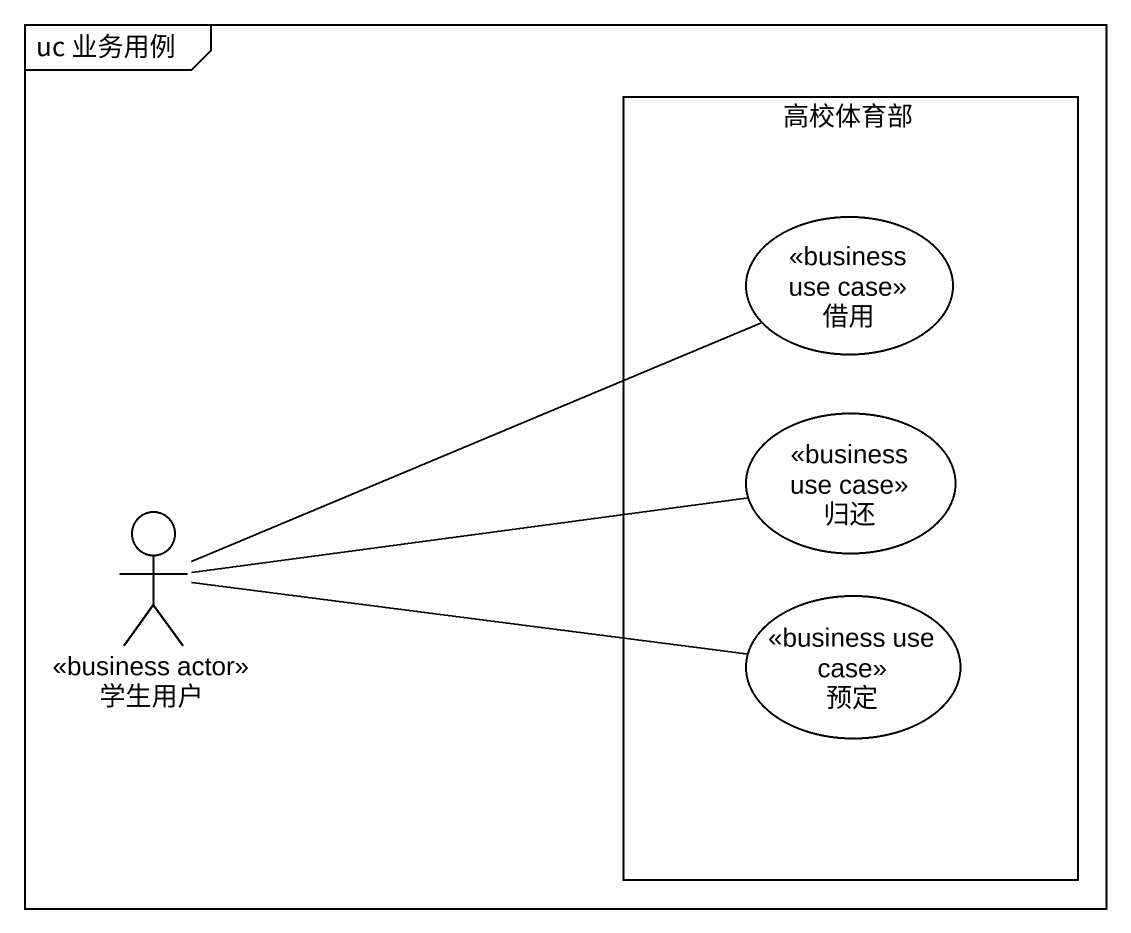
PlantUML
@startuml
mainframe uc 业务用例
rectangle 高校体育部 {
  usecase 借用 <<business use case>>
  usecase 归还 <<business use case>>
  usecase 预定 <<business use case>>
}
actor 学生用户 <<business actor>>
学生用户 -right- 借用
学生用户 -right- 归还
学生用户 -right- 预定
@enduml
